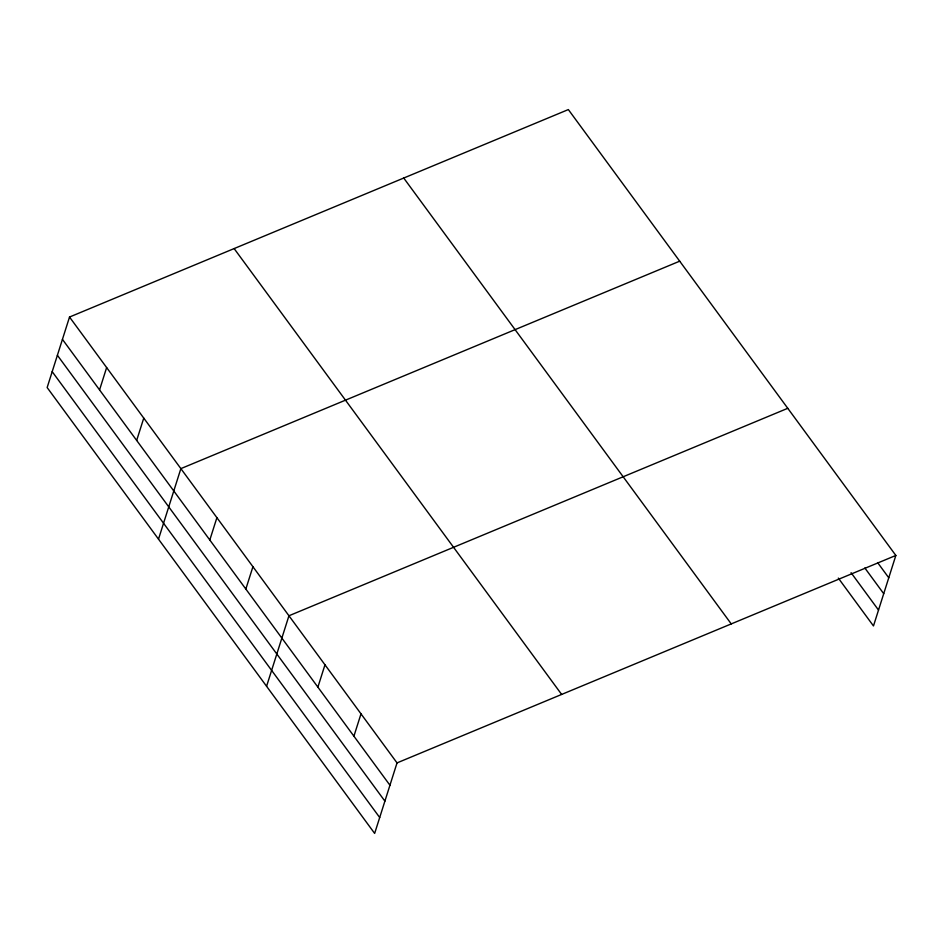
<?xml version="1.0" encoding="UTF-8"?>
<svg xmlns="http://www.w3.org/2000/svg" width="943" height="943" viewBox="0 0 943 943"><rect width="100%" height="100%" fill="white"/><g stroke="black" fill="none" stroke-linecap="round" stroke-linejoin="round"><path stroke-width="1.41" d="M69.523 317.037L47.15 387.549L374.654 833.423L397.027 762.899L895.85 555.451L568.346 109.577L69.523 317.037L397.027 762.899M99.557 389.907L106.642 367.558M136.664 440.44L143.76 418.091M158.507 539.148L180.867 468.624L679.703 261.176M209.806 540.009L216.902 517.672M245.84 589.057L252.924 566.719M266.574 686.292L288.947 615.767L787.77 408.307M317.885 687.152L324.97 664.815M353.908 736.2L361.004 713.851M895.85 555.451L873.477 625.963L838.315 578.094M877.615 562.606L888.766 577.788M864.849 567.992L883.721 593.689M851.069 572.696L878.522 610.074M403.734 178.038L731.238 623.901M234.135 248.575L561.639 694.437M62.438 339.374L389.942 785.236M57.393 355.275L384.897 801.137M52.195 371.648L379.699 817.522"/></g></svg>
